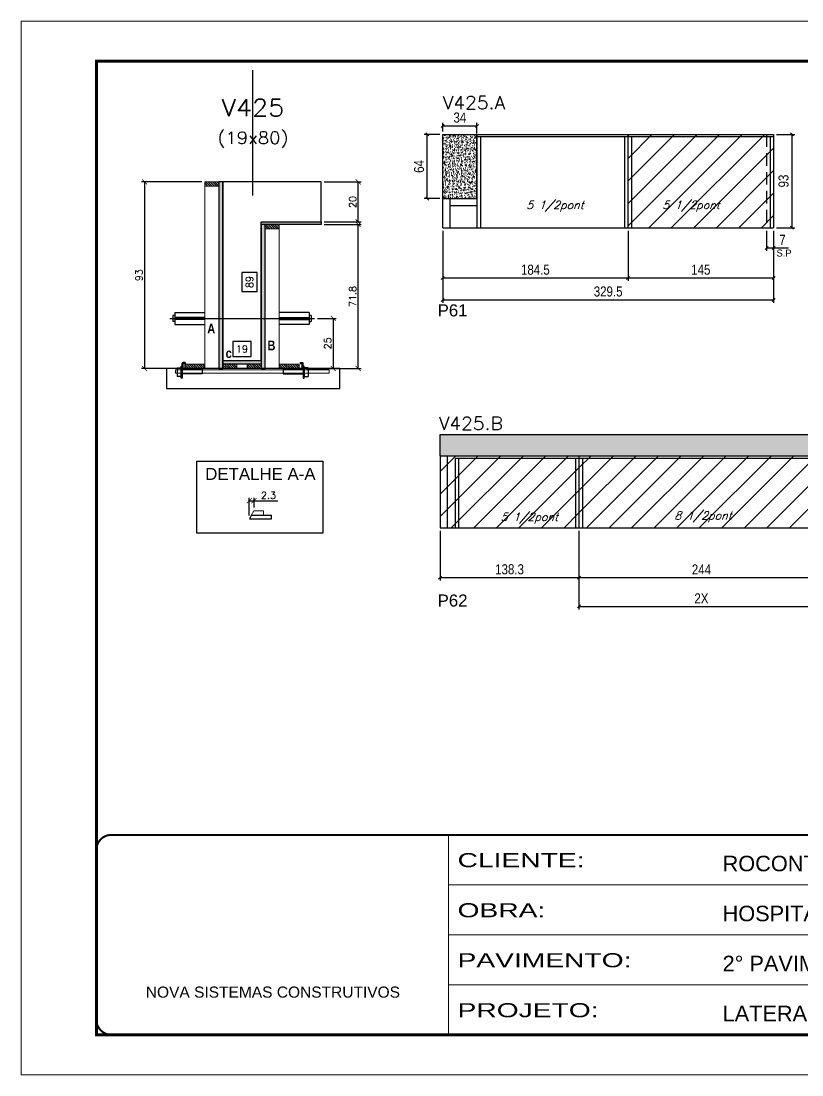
# Model space of a CAD drawing. Extents: x 137137 to 143418, y 10464 to 34486.
# Drawn here: x 138736 to 139513, y 28841 to 29891 of the extents above; entities that cross this region are included whole.
import ezdxf
from ezdxf.enums import TextEntityAlignment as Align

# ---------------------------------------------------------------- set-up
doc = ezdxf.new("R2010")
doc.units = 0
for name, pattern in [('CONTINUO', [0]), ('DASHED', [0.75, 0.5, -0.25]), ('HIDDEN', [0.375, 0.25, -0.125])]:
    doc.linetypes.add(name, pattern=pattern)
for name, color, linetype in [('5', 5, 'Continuous'), ('barrote', 251, 'Continuous'), ('COTA', 241, 'Continuous'), ('Cota Seção (2x)', 4, 'Continuous'), ('detalhes', 4, 'Continuous'), ('Painéis', 200, 'Continuous'), ('presilha', 1, 'Continuous'), ('Reaproveitamento', 251, 'Continuous'), ('SARR_2.2x7', 40, 'Continuous'), ('SARR_3.5x7', 81, 'Continuous'), ('TENSOR', 3, 'Continuous'), ('texto', 7, 'Continuous'), ('Texto de Titulo', 7, 'Continuous'), ('Texto Qtd Sarr', 242, 'Continuous')]:
    doc.layers.add(name, color=color, linetype=linetype)
for name, color, linetype, lineweight in [('CONCRETO', 251, 'Continuous', 25), ('Folhas', 255, 'Continuous', 9), ('Hachura', 251, 'Continuous', 9), ('Madeira', 126, 'Continuous', 18), ('Sarr 2.2x7', 40, 'Continuous', 9), ('SARRAFO DE PRESSAO', 251, 'DASHED', 9), ('SCO-___-LAJ', 2, 'Continuous', 0), ('Texto Seção', 7, 'Continuous', 15)]:
    doc.layers.add(name, color=color, linetype=linetype, lineweight=lineweight)
doc.styles.add('ARIAL', font='arial.ttf')
doc.styles.add('COTA TECNICA', font='techl___.ttf', dxfattribs={"height": 10})
doc.styles.add('REGUA-120', font='ROMANS.shx', dxfattribs={"height": 15})
doc.styles.add('Romans', font='romans.shx')
doc.styles.add('ROMAS860', font='ROMAS860.SHX')
doc.styles.get("Standard").update_dxf_attribs({"font": 'arial.ttf'})
doc.styles.add('TECNICA', font='techb___.ttf', dxfattribs={"height": 10})
doc.styles.add('Tecnologia', font='')
doc.styles.get('Tecnologia').set_extended_font_data('Forgotten Futurist')
doc.dimstyles.new('Cota Seção (2x)', dxfattribs={"dimtxt": 7, "dimasz": 5, "dimexe": 3, "dimexo": 3, "dimgap": 2, "dimtad": 3, "dimdec": 1, "dimlfac": 0.5, "dimzin": 12, "dimdsep": 46, "dimtxsty": 'Romans', "dimblk": 'ARCHTICK', "dimcen": 0, "dimclrd": 4, "dimclre": 4, "dimclrt": 1, "dimadec": 1, "dimazin": 3, "dimtfac": 1, "dimtdec": 1, "dimtmove": 0, "dimatfit": 3, "dimldrblk": 'OBLIQUE', "dimfxl": 1, "dimtolj": 1, "dimtzin": 12, "dimarcsym": 0})
doc.dimstyles.new('Cota Seção interna', dxfattribs={"dimtxt": 7, "dimasz": 6, "dimexe": 0.18, "dimexo": 2, "dimgap": -4, "dimtad": 3, "dimdec": 1, "dimlfac": 0.5, "dimzin": 12, "dimdsep": 46, "dimtxsty": 'Romans', "dimblk": 'ARCHTICK', "dimcen": 0.09, "dimse1": 1, "dimse2": 1, "dimsd1": 1, "dimsd2": 1, "dimclrd": 180, "dimclre": 5, "dimclrt": 1, "dimadec": 0, "dimazin": 3, "dimtfac": 1, "dimtdec": 1, "dimtofl": 0, "dimtmove": 0, "dimatfit": 3, "dimldrblk": 'ARCHTICK', "dimfxl": 1, "dimtolj": 1, "dimtzin": 0, "dimarcsym": 0})
doc.dimstyles.new('PAINEL', dxfattribs={"dimtxt": 10, "dimasz": 3, "dimexe": 3, "dimexo": 3, "dimgap": 3, "dimtad": 1, "dimdec": 1, "dimzin": 12, "dimdsep": 46, "dimtxsty": 'COTA TECNICA', "dimblk1": 'OBLIQUE', "dimblk2": 'OBLIQUE', "dimsah": 1, "dimcen": 0.9, "dimclrd": 4, "dimclre": 4, "dimclrt": 240, "dimadec": 1, "dimazin": 3, "dimtfac": 1, "dimtdec": 1, "dimtmove": 0, "dimatfit": 3, "dimfxl": 1, "dimtolj": 1, "dimtzin": 12, "dimarcsym": 0})
pattern_1 = [(45, (1680.543, 47.504), (-11.2253202, 11.2253202), [])]

# ---------------------------------------------------------------- blocks, each defined once
blk = doc.blocks.new('9999999999')
at = {"color": 30, "linetype": 'CONTINUO'}
for p, q in [((98564.6, 34230.2), (98564.6, 34429.4)), ((98564.6, 34379.6), (99584, 34379.6)), ((98564.6, 34329.8), (99488, 34329.8)), ((98564.6, 34280), (99488, 34280))]:
    blk.add_line(p, q, dxfattribs=at)
at = {"color": 30, "linetype": 'CONTINUO', "const_width": 2}
blk.add_lwpolyline([(99584, 34230.2), (99584, 34414.4, 0.414214), (99569, 34429.4), (98229, 34429.4, 0.414214), (98214, 34414.4), (98214, 34245.2, 0.414214), (98229, 34230.2), (99584, 34230.2)], format="xyb", dxfattribs=at)
at = {"layer": 'Folhas'}
blk.add_lwpolyline([(98139, 34190.2), (99624, 34190.2), (99624, 35240.2), (98139, 35240.2)], close=True, dxfattribs=at)
at = {"layer": 'Folhas', "color": 30, "const_width": 3}
blk.add_lwpolyline([(98214, 34230.2), (99584, 34230.2), (99584, 35200.2), (98214, 35200.2)], close=True, dxfattribs=at)
at = {"color": 7, "linetype": 'Continuous', "ltscale": 5, "style": 'ARIAL'}
for s, height, p in [('ROCONTEC', 15.48, (98837.7, 34393.1)), ('HOSPITAL ASSUNÇÃO', 15.483, (98837.7, 34343.3)), ('2° PAVIMENTO', 15.483, (98837.7, 34293.5)), ('NOVA SISTEMAS CONSTRUTIVOS', 11.059, (98263.2, 34267.2)), ('LATERAIS DE VIGAS', 15.483, (98837.7, 34243.7))]:
    blk.add_text(s, height=height, dxfattribs=at).set_placement(p)
at = {"layer": 'Folhas', "color": 7, "style": 'Tecnologia', "width": 1.5}
for s, p in [('CLIENTE:', (98573.7, 34397.2)), ('OBRA:', (98573.7, 34347.3)), ('PAVIMENTO:', (98573.7, 34297.5)), ('PROJETO:', (98573.7, 34247.7))]:
    blk.add_text(s, height=14, dxfattribs=at).set_placement(p)
blk = doc.blocks.new('titulo1')
at = {"layer": 'Defpoints', "color": 252, "linetype": 'HIDDEN', "ltscale": 2}
blk.add_line((0, 0), (0, 125), dxfattribs=at)
at = {"layer": 'Defpoints', "style": 'Romans', "oblique": 15}
blk.add_attdef('FOLHA', text='', height=10, dxfattribs=at).set_placement((0, 15.6), align=Align.MIDDLE_CENTER)
at = {"layer": 'Texto Qtd Sarr', "color": 3, "style": 'Romans', "oblique": 15}
for tag, height, p in [('TITULO', 17, (0, 71.4)), ('SEÇÃO', 12, (0, 41.5))]:
    blk.add_attdef(tag, text='', height=height, dxfattribs=at).set_placement(p, align=Align.MIDDLE_CENTER)
blk = doc.blocks.new('_ArchTick')
at = {"color": 0, "linetype": 'ByBlock', "const_width": 0.15}
blk.add_lwpolyline([(-0.5, -0.5), (0.5, 0.5)], dxfattribs=at)
blk = doc.blocks.new('*D123')
at = {"layer": 'COTA', "color": 4, "lineweight": -2, "transparency": 16777216}
for p, q in [((139037.8, 29688.9), (139074.5, 29688.9)), ((139071.5, 29545.3), (139071.5, 29688.9)), ((139020.2, 29545.3), (139074.5, 29545.3))]:
    blk.add_line(p, q, dxfattribs=at)
at = {"layer": 'Defpoints', "color": 0, "transparency": 16777216}
for p in [(139034.8, 29688.9), (139071.5, 29688.9), (139017.2, 29545.3)]:
    blk.add_point(p, dxfattribs=at)
at = {"layer": 'COTA', "color": 4, "lineweight": -2, "transparency": 16777216, "xscale": 5, "yscale": 5, "zscale": 5}
for p, rotation in [((139071.5, 29688.9), 90), ((139071.5, 29545.3), 270)]:
    blk.add_blockref('_ArchTick', p, dxfattribs=dict(at, rotation=rotation))
at = {"layer": 'COTA', "color": 1, "transparency": 16777216, "insert": (139066, 29617.1), "char_height": 7, "attachment_point": 5, "rotation": 90, "style": 'Romans'}
blk.add_mtext('\\A1;71.8', dxfattribs=at)
blk = doc.blocks.new('_Oblique')
at = {"color": 0, "linetype": 'ByBlock', "lineweight": -2}
blk.add_line((-0.5, -0.5), (0.5, 0.5), dxfattribs=at)
blk = doc.blocks.new('*D124')
at = {"layer": 'COTA', "color": 4, "lineweight": -2, "transparency": 16777216}
for p, q in [((139037.8, 29731.3), (139074.5, 29731.3)), ((139071.5, 29691.3), (139071.5, 29731.3)), ((139037.8, 29691.3), (139074.5, 29691.3))]:
    blk.add_line(p, q, dxfattribs=at)
at = {"layer": 'Defpoints', "color": 0, "transparency": 16777216}
for p in [(139034.8, 29731.3), (139071.5, 29731.3), (139034.8, 29691.3)]:
    blk.add_point(p, dxfattribs=at)
at = {"layer": 'COTA', "color": 4, "lineweight": -2, "transparency": 16777216, "xscale": 5, "yscale": 5, "zscale": 5}
for p, rotation in [((139071.5, 29731.3), 90), ((139071.5, 29691.3), 270)]:
    blk.add_blockref('_ArchTick', p, dxfattribs=dict(at, rotation=rotation))
at = {"layer": 'COTA', "color": 1, "transparency": 16777216, "insert": (139066, 29711.3), "char_height": 7, "attachment_point": 5, "rotation": 90, "style": 'Romans'}
blk.add_mtext('\\A1;20', dxfattribs=at)
blk = doc.blocks.new('*D125')
at = {"layer": 'Cota Seção (2x)', "color": 180, "lineweight": -2, "transparency": 16777216}
for p, q in [((138970.8, 29641), (138955.8, 29641)), ((138955.8, 29641), (138955.8, 29622)), ((138970.8, 29622), (138970.8, 29641)), ((138955.8, 29622), (138970.8, 29622))]:
    blk.add_line(p, q, dxfattribs=at)
at = {"layer": 'Defpoints', "color": 0, "transparency": 16777216}
for p in [(138974.8, 29731.3), (138974.8, 29731.3), (138974.8, 29553.3)]:
    blk.add_point(p, dxfattribs=at)
at = {"layer": 'Cota Seção (2x)', "color": 1, "transparency": 16777216, "insert": (138963.3, 29631.5), "char_height": 7, "attachment_point": 5, "rotation": 90, "style": 'Romans'}
blk.add_mtext('\\A1;89', dxfattribs=at)
blk = doc.blocks.new('PRESILHA METÁLICA 1')
at = {"layer": 'presilha'}
for p, q in [((7.5, 10.6), (7.5, 19.9)), ((12, 21), (8.6, 21)), ((9, 11.6), (9, 18.9)), ((12, 19.5), (9.6, 19.5)), ((12, 21), (12, 19.5)), ((0, 13), (6, 13)), ((0, 13), (0, 0)), ((6, 0), (0, 0)), ((6, 15.5), (7.5, 15.5)), ((6, -2.5), (6, 15.5)), ((6, 13), (6, 0)), ((7.5, 15.5), (7.5, -2.5)), ((37.5, 4.1), (7.5, 4.1)), ((37.5, 11), (9.6, 11)), ((37.5, 11), (37.5, 4.1)), ((7.5, -2.5), (6, -2.5))]:
    blk.add_line(p, q, dxfattribs=at)
for centre, radius, start, end in [((8.6, 19.9), 1.14, 90, 180), ((9.6, 18.9), 0.57, 90, 180), ((9.6, 11.6), 0.57, 180, 270)]:
    blk.add_arc(centre, radius, start, end, dxfattribs=at)
blk = doc.blocks.new('*D126')
at = {"layer": 'Cota Seção (2x)', "color": 180, "lineweight": -2, "transparency": 16777216}
for p, q in [((138964.8, 29572.3), (138946.8, 29572.3)), ((138946.8, 29572.3), (138946.8, 29557.3)), ((138964.8, 29557.3), (138964.8, 29572.3)), ((138946.8, 29557.3), (138964.8, 29557.3))]:
    blk.add_line(p, q, dxfattribs=at)
at = {"layer": 'Defpoints', "color": 0, "transparency": 16777216}
for p in [(138974.8, 29553.3), (138936.8, 29545.3), (138974.8, 29545.3)]:
    blk.add_point(p, dxfattribs=at)
at = {"layer": 'Cota Seção (2x)', "color": 1, "transparency": 16777216, "insert": (138955.8, 29564.8), "char_height": 7, "attachment_point": 5, "style": 'Romans'}
blk.add_mtext('\\A1;19', dxfattribs=at)
blk = doc.blocks.new('*D127')
at = {"layer": 'COTA', "color": 4, "lineweight": -2, "transparency": 16777216}
for p, q in [((138915.8, 29731.3), (138855.8, 29731.3)), ((138858.8, 29731.3), (138858.8, 29545.3)), ((138915.8, 29545.3), (138855.8, 29545.3))]:
    blk.add_line(p, q, dxfattribs=at)
at = {"layer": 'Defpoints', "color": 0, "transparency": 16777216}
for p in [(138918.8, 29731.3), (138858.8, 29545.3), (138918.8, 29545.3)]:
    blk.add_point(p, dxfattribs=at)
at = {"layer": 'COTA', "color": 4, "lineweight": -2, "transparency": 16777216, "xscale": 5, "yscale": 5, "zscale": 5}
for p, rotation in [((138858.8, 29731.3), 90), ((138858.8, 29545.3), 270)]:
    blk.add_blockref('_ArchTick', p, dxfattribs=dict(at, rotation=rotation))
at = {"layer": 'COTA', "color": 1, "transparency": 16777216, "insert": (138853.3, 29638.3), "char_height": 7, "attachment_point": 5, "rotation": 90, "style": 'Romans'}
blk.add_mtext('\\A1;93', dxfattribs=at)
blk = doc.blocks.new('*D128')
at = {"layer": 'COTA', "color": 4, "lineweight": -2, "transparency": 16777216}
for p, q in [((139031.1, 29595.3), (139049.7, 29595.3)), ((139046.7, 29595.3), (139046.7, 29545.3)), ((139031.1, 29545.3), (139049.7, 29545.3))]:
    blk.add_line(p, q, dxfattribs=at)
at = {"layer": 'Defpoints', "color": 0, "transparency": 16777216}
for p in [(139028.1, 29595.3), (139028.1, 29545.3), (139046.7, 29545.3)]:
    blk.add_point(p, dxfattribs=at)
at = {"layer": 'COTA', "color": 4, "lineweight": -2, "transparency": 16777216, "xscale": 5, "yscale": 5, "zscale": 5}
for p, rotation in [((139046.7, 29595.3), 90), ((139046.7, 29545.3), 270)]:
    blk.add_blockref('_ArchTick', p, dxfattribs=dict(at, rotation=rotation))
at = {"layer": 'COTA', "color": 1, "transparency": 16777216, "insert": (139041.2, 29570.3), "char_height": 7, "attachment_point": 5, "rotation": 90, "style": 'Romans'}
blk.add_mtext('\\A1;25', dxfattribs=at)
blk = doc.blocks.new('*D134')
at = {"layer": 'COTA', "color": 4, "lineweight": -2, "ltscale": 25, "transparency": 16777216}
for p, q in [((139488.3, 29778.6), (139506.5, 29778.6)), ((139503.5, 29778.6), (139503.5, 29685.6)), ((139488.3, 29685.6), (139506.5, 29685.6))]:
    blk.add_line(p, q, dxfattribs=at)
at = {"layer": 'Defpoints', "color": 0, "ltscale": 25, "transparency": 16777216}
for p in [(139485.3, 29778.6), (139485.3, 29685.6), (139503.5, 29685.6)]:
    blk.add_point(p, dxfattribs=at)
at = {"layer": 'COTA', "color": 4, "lineweight": -2, "ltscale": 25, "transparency": 16777216, "xscale": 3, "yscale": 3, "zscale": 3}
for p, rotation in [((139503.5, 29778.6), 90), ((139503.5, 29685.6), 270)]:
    blk.add_blockref('_Oblique', p, dxfattribs=dict(at, rotation=rotation))
at = {"layer": 'COTA', "color": 240, "ltscale": 25, "transparency": 16777216, "insert": (139495.2, 29732.1), "char_height": 10, "attachment_point": 5, "rotation": 90, "style": 'COTA TECNICA'}
blk.add_mtext('\\A1;93', dxfattribs=at)
blk = doc.blocks.new('*D137')
at = {"layer": 'COTA', "color": 4, "lineweight": -2, "ltscale": 25, "transparency": 16777216}
for p, q in [((139155.8, 29682.6), (139155.8, 29610.7)), ((139485.3, 29682.6), (139485.3, 29610.7)), ((139155.8, 29613.7), (139485.3, 29613.7))]:
    blk.add_line(p, q, dxfattribs=at)
at = {"layer": 'Defpoints', "color": 0, "ltscale": 25, "transparency": 16777216}
for p in [(139155.8, 29685.6), (139485.3, 29685.6), (139485.3, 29613.7)]:
    blk.add_point(p, dxfattribs=at)
at = {"layer": 'COTA', "color": 4, "lineweight": -2, "ltscale": 25, "transparency": 16777216, "xscale": 3, "yscale": 3, "zscale": 3, "rotation": 180}
blk.add_blockref('_Oblique', (139155.8, 29613.7), dxfattribs=at)
at = {"layer": 'COTA', "color": 4, "lineweight": -2, "ltscale": 25, "transparency": 16777216, "xscale": 3, "yscale": 3, "zscale": 3}
blk.add_blockref('_Oblique', (139485.3, 29613.7), dxfattribs=at)
at = {"layer": 'COTA', "color": 240, "ltscale": 25, "transparency": 16777216, "insert": (139320.5, 29622), "char_height": 10, "attachment_point": 5, "style": 'COTA TECNICA'}
blk.add_mtext('\\A1;329.5', dxfattribs=at)
blk = doc.blocks.new('*D138')
at = {"layer": 'COTA', "color": 4, "lineweight": -2, "ltscale": 25, "transparency": 16777216}
for p, q in [((139155.8, 29682.6), (139155.8, 29632.6)), ((139340.3, 29682.6), (139340.3, 29632.6)), ((139155.8, 29635.6), (139340.3, 29635.6))]:
    blk.add_line(p, q, dxfattribs=at)
at = {"layer": 'Defpoints', "color": 0, "ltscale": 25, "transparency": 16777216}
for p in [(139155.8, 29685.6), (139340.3, 29685.6), (139340.3, 29635.6)]:
    blk.add_point(p, dxfattribs=at)
at = {"layer": 'COTA', "color": 4, "lineweight": -2, "ltscale": 25, "transparency": 16777216, "xscale": 3, "yscale": 3, "zscale": 3, "rotation": 180}
blk.add_blockref('_Oblique', (139155.8, 29635.6), dxfattribs=at)
at = {"layer": 'COTA', "color": 4, "lineweight": -2, "ltscale": 25, "transparency": 16777216, "xscale": 3, "yscale": 3, "zscale": 3}
blk.add_blockref('_Oblique', (139340.3, 29635.6), dxfattribs=at)
at = {"layer": 'COTA', "color": 240, "ltscale": 25, "transparency": 16777216, "insert": (139248, 29643.7), "char_height": 10, "attachment_point": 5, "style": 'COTA TECNICA'}
blk.add_mtext('\\A1;184.5', dxfattribs=at)
blk = doc.blocks.new('*D139')
at = {"layer": 'COTA', "color": 4, "lineweight": -2, "ltscale": 25, "transparency": 16777216}
for p, q in [((139340.3, 29682.6), (139340.3, 29632.6)), ((139485.3, 29682.6), (139485.3, 29632.6)), ((139340.3, 29635.6), (139485.3, 29635.6))]:
    blk.add_line(p, q, dxfattribs=at)
at = {"layer": 'Defpoints', "color": 0, "ltscale": 25, "transparency": 16777216}
for p in [(139340.3, 29685.6), (139485.3, 29685.6), (139485.3, 29635.6)]:
    blk.add_point(p, dxfattribs=at)
at = {"layer": 'COTA', "color": 4, "lineweight": -2, "ltscale": 25, "transparency": 16777216, "xscale": 3, "yscale": 3, "zscale": 3, "rotation": 180}
blk.add_blockref('_Oblique', (139340.3, 29635.6), dxfattribs=at)
at = {"layer": 'COTA', "color": 4, "lineweight": -2, "ltscale": 25, "transparency": 16777216, "xscale": 3, "yscale": 3, "zscale": 3}
blk.add_blockref('_Oblique', (139485.3, 29635.6), dxfattribs=at)
at = {"layer": 'COTA', "color": 240, "ltscale": 25, "transparency": 16777216, "insert": (139412.8, 29643.7), "char_height": 10, "attachment_point": 5, "style": 'COTA TECNICA'}
blk.add_mtext('\\A1;145', dxfattribs=at)
blk = doc.blocks.new('*D140')
at = {"layer": 'COTA', "color": 4, "lineweight": -2, "ltscale": 25, "transparency": 16777216}
for p, q in [((139153.1, 29383.5), (139153.1, 29334)), ((139291.4, 29383.5), (139291.4, 29334)), ((139153.1, 29337), (139291.4, 29337))]:
    blk.add_line(p, q, dxfattribs=at)
at = {"layer": 'Defpoints', "color": 0, "ltscale": 25, "transparency": 16777216}
for p in [(139153.1, 29386.5), (139291.4, 29386.5), (139291.4, 29337)]:
    blk.add_point(p, dxfattribs=at)
at = {"layer": 'COTA', "color": 4, "lineweight": -2, "ltscale": 25, "transparency": 16777216, "xscale": 3, "yscale": 3, "zscale": 3, "rotation": 180}
blk.add_blockref('_Oblique', (139153.1, 29337), dxfattribs=at)
at = {"layer": 'COTA', "color": 4, "lineweight": -2, "ltscale": 25, "transparency": 16777216, "xscale": 3, "yscale": 3, "zscale": 3}
blk.add_blockref('_Oblique', (139291.4, 29337), dxfattribs=at)
at = {"layer": 'COTA', "color": 240, "ltscale": 25, "transparency": 16777216, "insert": (139222.3, 29345.2), "char_height": 10, "attachment_point": 5, "style": 'COTA TECNICA'}
blk.add_mtext('\\A1;138.3', dxfattribs=at)
blk = doc.blocks.new('*D141')
at = {"layer": 'COTA', "color": 4, "lineweight": -2, "ltscale": 25, "transparency": 16777216}
for p, q in [((139291.4, 29383.5), (139291.4, 29334)), ((139535.4, 29383.5), (139535.4, 29334)), ((139291.4, 29337), (139535.4, 29337))]:
    blk.add_line(p, q, dxfattribs=at)
at = {"layer": 'Defpoints', "color": 0, "ltscale": 25, "transparency": 16777216}
for p in [(139291.4, 29386.5), (139535.4, 29386.5), (139535.4, 29337)]:
    blk.add_point(p, dxfattribs=at)
at = {"layer": 'COTA', "color": 4, "lineweight": -2, "ltscale": 25, "transparency": 16777216, "xscale": 3, "yscale": 3, "zscale": 3, "rotation": 180}
blk.add_blockref('_Oblique', (139291.4, 29337), dxfattribs=at)
at = {"layer": 'COTA', "color": 4, "lineweight": -2, "ltscale": 25, "transparency": 16777216, "xscale": 3, "yscale": 3, "zscale": 3}
blk.add_blockref('_Oblique', (139535.4, 29337), dxfattribs=at)
at = {"layer": 'COTA', "color": 240, "ltscale": 25, "transparency": 16777216, "insert": (139413.4, 29345.1), "char_height": 10, "attachment_point": 5, "style": 'COTA TECNICA'}
blk.add_mtext('\\A1;244', dxfattribs=at)
blk = doc.blocks.new('*D144')
at = {"layer": 'COTA', "color": 4, "lineweight": -2, "ltscale": 25, "transparency": 16777216}
for p, q in [((139291.4, 29383.5), (139291.4, 29305.3)), ((139535.4, 29383.5), (139535.4, 29305.3)), ((139291.4, 29308.3), (139535.4, 29308.3))]:
    blk.add_line(p, q, dxfattribs=at)
at = {"layer": 'Defpoints', "color": 0, "ltscale": 25, "transparency": 16777216}
for p in [(139291.4, 29386.5), (139535.4, 29386.5), (139535.4, 29308.3)]:
    blk.add_point(p, dxfattribs=at)
at = {"layer": 'COTA', "color": 4, "lineweight": -2, "ltscale": 25, "transparency": 16777216, "xscale": 3, "yscale": 3, "zscale": 3, "rotation": 180}
blk.add_blockref('_Oblique', (139291.4, 29308.3), dxfattribs=at)
at = {"layer": 'COTA', "color": 4, "lineweight": -2, "ltscale": 25, "transparency": 16777216, "xscale": 3, "yscale": 3, "zscale": 3}
blk.add_blockref('_Oblique', (139535.4, 29308.3), dxfattribs=at)
at = {"layer": 'COTA', "color": 240, "ltscale": 25, "transparency": 16777216, "insert": (139413.4, 29316.3), "char_height": 10, "attachment_point": 5, "style": 'COTA TECNICA'}
blk.add_mtext('\\A1;2X', dxfattribs=at)
blk = doc.blocks.new('*D912')
at = {"layer": 'COTA', "color": 4, "lineweight": -2, "ltscale": 25, "transparency": 16777216}
for p, q in [((139478.3, 29682.6), (139478.3, 29662.4)), ((139485.3, 29682.6), (139485.3, 29662.4)), ((139478.3, 29665.4), (139485.3, 29665.4)), ((139485.3, 29665.4), (139500, 29665.4))]:
    blk.add_line(p, q, dxfattribs=at)
at = {"layer": 'Defpoints', "color": 0, "ltscale": 25, "transparency": 16777216}
for p in [(139478.3, 29685.6), (139485.3, 29685.6), (139485.3, 29665.4)]:
    blk.add_point(p, dxfattribs=at)
at = {"layer": 'COTA', "color": 4, "lineweight": -2, "ltscale": 25, "transparency": 16777216, "xscale": 3, "yscale": 3, "zscale": 3, "rotation": 180}
blk.add_blockref('_Oblique', (139478.3, 29665.4), dxfattribs=at)
at = {"layer": 'COTA', "color": 4, "lineweight": -2, "ltscale": 25, "transparency": 16777216, "xscale": 3, "yscale": 3, "zscale": 3}
blk.add_blockref('_Oblique', (139485.3, 29665.4), dxfattribs=at)
at = {"layer": 'COTA', "color": 240, "ltscale": 25, "transparency": 16777216, "insert": (139494.1, 29673.5), "char_height": 10, "attachment_point": 5, "style": 'COTA TECNICA'}
blk.add_mtext('\\A1;7', dxfattribs=at)
blk = doc.blocks.new('*D984')
at = {"layer": 'COTA', "color": 4, "lineweight": -2, "ltscale": 25, "transparency": 16777216}
for p, q in [((139152.8, 29778.6), (139137.3, 29778.6)), ((139140.3, 29714.6), (139140.3, 29778.6)), ((139152.8, 29714.6), (139137.3, 29714.6))]:
    blk.add_line(p, q, dxfattribs=at)
at = {"layer": 'Defpoints', "color": 0, "ltscale": 25, "transparency": 16777216}
for p in [(139140.3, 29778.6), (139155.8, 29778.6), (139155.8, 29714.6)]:
    blk.add_point(p, dxfattribs=at)
at = {"layer": 'COTA', "color": 4, "lineweight": -2, "ltscale": 25, "transparency": 16777216, "xscale": 3, "yscale": 3, "zscale": 3}
for p, rotation in [((139140.3, 29778.6), 90), ((139140.3, 29714.6), 270)]:
    blk.add_blockref('_Oblique', p, dxfattribs=dict(at, rotation=rotation))
at = {"layer": 'COTA', "color": 240, "ltscale": 25, "transparency": 16777216, "insert": (139132.2, 29746.6), "char_height": 10, "attachment_point": 5, "rotation": 90, "style": 'COTA TECNICA'}
blk.add_mtext('\\A1;64', dxfattribs=at)
blk = doc.blocks.new('*D985')
at = {"layer": 'COTA', "color": 4, "lineweight": -2, "ltscale": 25, "transparency": 16777216}
for p, q in [((139155.8, 29781.6), (139155.8, 29790)), ((139189.8, 29779.4), (139189.8, 29790)), ((139155.8, 29787), (139189.8, 29787))]:
    blk.add_line(p, q, dxfattribs=at)
at = {"layer": 'Defpoints', "color": 0, "ltscale": 25, "transparency": 16777216}
for p in [(139155.8, 29778.6), (139189.8, 29787), (139189.8, 29776.4)]:
    blk.add_point(p, dxfattribs=at)
at = {"layer": 'COTA', "color": 4, "lineweight": -2, "ltscale": 25, "transparency": 16777216, "xscale": 3, "yscale": 3, "zscale": 3, "rotation": 180}
blk.add_blockref('_Oblique', (139155.8, 29787), dxfattribs=at)
at = {"layer": 'COTA', "color": 4, "lineweight": -2, "ltscale": 25, "transparency": 16777216, "xscale": 3, "yscale": 3, "zscale": 3}
blk.add_blockref('_Oblique', (139189.8, 29787), dxfattribs=at)
at = {"layer": 'COTA', "color": 240, "ltscale": 25, "transparency": 16777216, "insert": (139172.8, 29795.3), "char_height": 10, "attachment_point": 5, "style": 'COTA TECNICA'}
blk.add_mtext('\\A1;34', dxfattribs=at)
blk = doc.blocks.new('*D987')
at = {"layer": 'COTA', "color": 4, "lineweight": -2, "transparency": 16777216}
for p, q in [((138963.1, 29398.7), (138963.1, 29416.6)), ((138963.1, 29413.6), (138967.8, 29413.6)), ((138967.8, 29406.7), (138967.8, 29416.6)), ((138967.8, 29413.6), (138991.4, 29413.6))]:
    blk.add_line(p, q, dxfattribs=at)
at = {"layer": 'Defpoints', "color": 0, "transparency": 16777216}
for p in [(138967.8, 29413.6), (138967.8, 29403.7), (138963.1, 29395.7)]:
    blk.add_point(p, dxfattribs=at)
at = {"layer": 'COTA', "color": 4, "lineweight": -2, "transparency": 16777216, "xscale": 5, "yscale": 5, "zscale": 5, "rotation": 180}
blk.add_blockref('_ArchTick', (138963.1, 29413.6), dxfattribs=at)
at = {"layer": 'COTA', "color": 4, "lineweight": -2, "transparency": 16777216, "xscale": 5, "yscale": 5, "zscale": 5}
blk.add_blockref('_ArchTick', (138967.8, 29413.6), dxfattribs=at)
at = {"layer": 'COTA', "color": 1, "transparency": 16777216, "insert": (138982.1, 29419.1), "char_height": 7, "attachment_point": 5, "style": 'Romans'}
blk.add_mtext('\\A1;2.3', dxfattribs=at)

msp = doc.modelspace()

# ---------------------------------------------------------------- hatches: boundary and pattern name
at = {"layer": 'COTA', "linetype": 'ByBlock'}
h = msp.add_hatch(dxfattribs=at)
h.set_pattern_fill('AR-CONC', color=256, scale=0.03)
h.set_pattern_definition([(50, (1575.5546, -4e-12), (5.46554007, -0.47817257), [0.5715, -6.2865]), (355, (1575.5546, -4e-12), (-1.05730264, 5.73170536), [0.4572, -5.02921753]), (100.4514447, (1576.01, -0.04), (4.40823741, 5.25353256), [0.48570026, -5.34270734]), (46.1842, (1575.5546, 1.524), (8.13237123, -1.26126984), [0.85725, -9.42975]), (96.6355576, (1576.232, 1.419), (7.122124, 7.42278374), [0.7285507, -8.01406824]), (351.184151, (1575.555, 1.524), (7.122124, 7.42278374), [0.685799, -7.54379196]), (21, (1576.3166, 1.143), (4.54843174, -3.06795595), [0.5715, -6.2865]), (326, (1576.3166, 1.143), (1.85406085, 5.52563898), [0.4572, -5.0292]), (71.451445, (1576.6956, 0.8873), (6.40249258, 2.45768307), [0.48570026, -5.34269813]), (37.5, (1575.5546, -4e-12), (0.092658098, 2.536651166), [0, -4.96824, 0, -5.1054, 0, -5.04825]), (7.5, (1575.5546, -4e-12), (2.004589875, 3.005417245), [0, -2.91084, 0, -4.85394, 0, -1.92405]), (327.5, (1573.8553, -4e-12), (4.067717855, -0.17186232), [0, -1.905, 0, -5.9436, 0, -7.8867]), (317.5, (1573.0933, -4e-12), (4.44387544, 0.76279473), [0, -2.4765, 0, -3.94716, 0, -5.6007])])
h.paths.add_polyline_path([(139189.78, 29778.56), (139189.78, 29778.56), (139155.78, 29778.56), (139155.78, 29714.56), (139189.78, 29714.56)])
h = msp.add_hatch(dxfattribs=at)
h.set_pattern_fill('AR-CONC', color=256, scale=0.03)
h.set_pattern_definition([(50, (1680.543, 47.5036), (5.46554007, -0.47817257), [0.5715, -6.2865]), (355, (1680.543, 47.5036), (-1.05730264, 5.73170536), [0.4572, -5.02921753]), (100.4514447, (1680.9986, 47.4637), (4.40823741, 5.25353256), [0.48570026, -5.34270734]), (46.1842, (1680.543, 49.0276), (8.13237123, -1.26126984), [0.85725, -9.42975]), (96.6355576, (1681.221, 48.9225), (7.122124, 7.42278374), [0.7285507, -8.01406824]), (351.184151, (1680.543, 49.0276), (7.122124, 7.42278374), [0.685799, -7.54379196]), (21, (1681.305, 48.6466), (4.54843174, -3.06795595), [0.5715, -6.2865]), (326, (1681.305, 48.6466), (1.85406085, 5.52563898), [0.4572, -5.0292]), (71.451445, (1681.684, 48.391), (6.40249258, 2.45768307), [0.48570026, -5.34269813]), (37.5, (1680.5431, 47.5036), (0.092658098, 2.536651166), [0, -4.96824, 0, -5.1054, 0, -5.04825]), (7.5, (1680.543, 47.5036), (2.004589875, 3.005417245), [0, -2.91084, 0, -4.85394, 0, -1.92405]), (327.5, (1678.8439, 47.5036), (4.067717855, -0.17186232), [0, -1.905, 0, -5.9436, 0, -7.8867]), (317.5, (1678.082, 47.5036), (4.44387544, 0.76279473), [0, -2.4765, 0, -3.94716, 0, -5.6007])])
h.paths.add_polyline_path([(139779.43, 29458.32), (139779.43, 29479.52), (139153.11, 29479.52), (139153.11, 29458.32)])
at = {"layer": 'Hachura'}
h = msp.add_hatch(dxfattribs=at)
h.set_pattern_fill('ANSI31', color=256, scale=0.5, angle=270, style=0)
h.set_pattern_definition([(315, (161824.639, 21423.6455), (1.12253202, 1.12253202), [])])
h.paths.add_polyline_path([(138918.82, 29726.89), (138918.82, 29731.29), (138932.82, 29731.29), (138932.82, 29726.89)])
h = msp.add_hatch(color=256, dxfattribs=at)
h.dxf.hatch_style = 1
h.paths.add_polyline_path([(138936.82, 29731.29), (138932.82, 29731.29), (138932.82, 29545.29), (138936.82, 29545.29)])
h = msp.add_hatch(color=256, dxfattribs=at)
h.dxf.hatch_style = 1
h.paths.add_polyline_path([(138974.82, 29688.89), (138974.82, 29691.29), (139034.82, 29691.29), (139034.82, 29688.89)])
h = msp.add_hatch(color=256, dxfattribs=at)
h.dxf.hatch_style = 1
h.paths.add_polyline_path([(138978.82, 29688.89), (138974.82, 29688.89), (138974.82, 29545.29), (138978.82, 29545.29)])
h = msp.add_hatch(dxfattribs=at)
h.set_pattern_fill('ANSI31', color=256, scale=0.5, angle=270, style=0)
h.set_pattern_definition([(315, (161884.639, 21381.2455), (1.12253202, 1.12253202), [])])
h.paths.add_polyline_path([(138978.82, 29684.49), (138978.82, 29688.89), (138992.82, 29688.89), (138992.82, 29684.49)])
h = msp.add_hatch(dxfattribs=at)
h.set_pattern_fill('ANSI31', color=256, scale=0.5, angle=270, style=0)
h.set_pattern_definition([(315, (161790.639, 21315.6455), (1.12253202, 1.12253202), [])])
h.paths.add_polyline_path([(138918.82, 29545.29), (138918.82, 29549.69), (138898.82, 29549.69), (138898.82, 29545.29)])
h = msp.add_hatch(color=256, dxfattribs=at)
h.dxf.hatch_style = 1
h.paths.add_polyline_path([(138936.82, 29549.69), (138936.82, 29553.29), (138974.82, 29553.29), (138974.82, 29549.69)])
h = msp.add_hatch(dxfattribs=at)
h.set_pattern_fill('ANSI31', color=256, scale=0.5, angle=270, style=0)
h.set_pattern_definition([(315, (161893.4411, 21315.6455), (1.12253202, 1.12253202), [])])
h.paths.add_polyline_path([(138936.82, 29545.29), (138936.82, 29549.69), (138950.82, 29549.69), (138950.82, 29545.29)])
h = msp.add_hatch(dxfattribs=at)
h.set_pattern_fill('ANSI31', color=256, scale=0.5, angle=270, style=0)
h.set_pattern_definition([(315, (161893.439, 21315.6455), (1.12253202, 1.12253202), [])])
h.paths.add_polyline_path([(138974.82, 29545.29), (138974.82, 29549.69), (138960.82, 29549.69), (138960.82, 29545.29)])
h = msp.add_hatch(dxfattribs=at)
h.set_pattern_fill('ANSI31', color=256, scale=0.5, angle=270, style=0)
h.set_pattern_definition([(315, (161884.639, 21315.6455), (1.12253202, 1.12253202), [])])
h.paths.add_polyline_path([(139012.82, 29545.29), (139012.82, 29549.69), (138992.82, 29549.69), (138992.82, 29545.29)])
at = {"layer": 'Reaproveitamento', "ltscale": 25}
h = msp.add_hatch(dxfattribs=at)
h.set_pattern_fill('ANSI31', color=256, scale=5)
h.set_pattern_definition([(45, (1575.555, -4e-12), (-11.2253202, 11.2253202), [])])
h.paths.add_polyline_path([(139340.28, 29778.56), (139340.28, 29685.56), (139485.28, 29685.56), (139485.28, 29778.56)])
h.paths.add_polyline_path([(139366.71, 29698.94), (139434.33, 29698.94), (139439.83, 29714.92), (139372.21, 29714.92)], flags=24)
h = msp.add_hatch(dxfattribs=at)
h.set_pattern_fill('ANSI31', color=256, scale=5)
h.set_pattern_definition(pattern_1)
h.paths.add_polyline_path([(139153.11, 29458.32), (139153.11, 29415.52), (139153.11, 29386.52), (139291.41, 29386.52), (139291.41, 29458.32)])
h = msp.add_hatch(dxfattribs=at)
h.set_pattern_fill('ANSI31', color=256, scale=5)
h.set_pattern_definition(pattern_1)
h.paths.add_polyline_path([(139291.41, 29458.32), (139291.41, 29386.52), (139535.41, 29386.52), (139535.41, 29458.32)])

# ---------------------------------------------------------------- linework, layer by layer
at = {"ltscale": 3}
for p, q in [((138888.82, 29601.26), (138888.82, 29589.26)), ((138888.82, 29601.26), (138918.82, 29601.26)), ((139022.82, 29601.26), (138992.82, 29601.26)), ((139022.82, 29601.26), (139022.82, 29589.26)), ((138886.82, 29598.26), (138886.82, 29592.26)), ((138888.82, 29598.26), (138886.82, 29598.26)), ((138888.82, 29592.26), (138886.82, 29592.26)), ((138918.82, 29596.26), (138888.82, 29596.26)), ((138918.82, 29594.26), (138888.82, 29594.26)), ((138888.82, 29589.26), (138918.82, 29589.26)), ((138992.82, 29596.26), (139022.82, 29596.26)), ((138992.82, 29594.26), (139022.82, 29594.26)), ((139022.82, 29589.26), (138992.82, 29589.26)), ((139024.82, 29598.26), (139022.82, 29598.26)), ((139022.82, 29592.26), (139024.82, 29592.26)), ((139024.82, 29598.26), (139024.82, 29592.26))]:
    msp.add_line(p, q, dxfattribs=at)
at = {"ltscale": 25}
msp.add_lwpolyline([(138910.92, 29452.92), (139036.26, 29452.92), (139036.26, 29381.35), (138910.92, 29381.35)], close=True, dxfattribs=at)
at = {"layer": 'barrote'}
msp.add_lwpolyline([(138880.46, 29525.29), (139053.42, 29525.29), (139053.42, 29545.29), (138880.46, 29545.29)], close=True, dxfattribs=at)
at = {"layer": 'CONCRETO'}
msp.add_lwpolyline([(138974.82, 29691.29), (139034.82, 29691.29), (139034.82, 29731.29), (138974.82, 29731.29), (138974.82, 29731.29), (138936.82, 29731.29), (138936.82, 29549.69), (138936.82, 29549.69), (138936.82, 29553.29), (138974.82, 29553.29)], close=True, dxfattribs=at)
at = {"layer": 'COTA', "linetype": 'ByBlock'}
for p, q in [((139155.78, 29778.56), (139189.78, 29778.56)), ((139155.78, 29714.56), (139155.78, 29778.56)), ((139153.11, 29479.52), (139779.43, 29479.52)), ((139153.11, 29458.32), (139153.11, 29479.52))]:
    msp.add_line(p, q, dxfattribs=at)
at = {"layer": 'Madeira'}
for points in [[(138918.82, 29726.89), (138918.82, 29731.29), (138932.82, 29731.29), (138932.82, 29726.89)], [(138918.82, 29731.29), (138932.82, 29731.29), (138932.82, 29545.29), (138918.82, 29545.29)], [(138978.82, 29684.49), (138978.82, 29688.89), (138992.82, 29688.89), (138992.82, 29684.49)], [(138978.82, 29688.89), (138992.82, 29688.89), (138992.82, 29545.29), (138978.82, 29545.29)], [(138918.82, 29545.29), (138918.82, 29549.69), (138898.82, 29549.69), (138898.82, 29545.29)], [(138936.82, 29545.29), (138936.82, 29549.69), (138950.82, 29549.69), (138950.82, 29545.29)], [(138974.82, 29545.29), (138974.82, 29549.69), (138960.82, 29549.69), (138960.82, 29545.29)], [(139012.82, 29545.29), (139012.82, 29549.69), (138992.82, 29549.69), (138992.82, 29545.29)]]:
    msp.add_lwpolyline(points, close=True, dxfattribs=at)
at = {"layer": 'Painéis', "ltscale": 25}
for p, q in [((139189.78, 29714.56), (139189.78, 29778.56)), ((139189.78, 29778.56), (139485.28, 29778.56)), ((139340.28, 29685.56), (139340.28, 29778.56)), ((139485.28, 29778.56), (139485.28, 29685.56)), ((139155.78, 29685.56), (139155.78, 29714.56)), ((139155.78, 29714.56), (139189.78, 29714.56)), ((139155.78, 29685.56), (139485.28, 29685.56)), ((139153.11, 29458.32), (139153.11, 29415.52)), ((139291.41, 29458.32), (139291.41, 29386.52)), ((139153.11, 29415.52), (139153.11, 29386.52))]:
    msp.add_line(p, q, dxfattribs=at)
at = {"layer": 'Painéis'}
for p, q in [((139153.11, 29458.32), (139779.43, 29458.32)), ((139153.11, 29415.52), (139153.11, 29415.52)), ((138964.93, 29398.77), (138963.13, 29395.65)), ((138963.13, 29395.65), (138985.13, 29395.65)), ((138965.21, 29399.25), (138985.13, 29399.25)), ((138985.13, 29395.65), (138985.13, 29399.25)), ((138985.13, 29395.65), (138985.13, 29399.25)), ((139153.11, 29386.52), (139153.11, 29386.52)), ((139153.11, 29386.52), (139779.43, 29386.52))]:
    msp.add_line(p, q, dxfattribs=at)
for points in [[(138936.82, 29731.29), (138932.82, 29731.29), (138932.82, 29545.29), (138936.82, 29545.29)], [(138974.82, 29688.89), (138974.82, 29691.29), (139034.82, 29691.29), (139034.82, 29688.89)], [(138978.82, 29688.89), (138974.82, 29688.89), (138974.82, 29545.29), (138978.82, 29545.29)], [(138936.82, 29549.69), (138936.82, 29553.29), (138974.82, 29553.29), (138974.82, 29549.69)]]:
    msp.add_lwpolyline(points, close=True, dxfattribs=at)
at = {"layer": 'Sarr 2.2x7'}
for p, q in [((138964.93, 29398.77), (138967.75, 29403.65)), ((138967.75, 29403.65), (138977.13, 29403.65)), ((138977.13, 29403.65), (138977.13, 29399.25))]:
    msp.add_line(p, q, dxfattribs=at)
at = {"layer": 'SARR_2.2x7', "linetype": 'HIDDEN', "ltscale": 50}
msp.add_line((139478.28, 29778.56), (139478.28, 29685.56), dxfattribs=at)
at = {"layer": 'SARR_2.2x7', "linetype": 'Continuous'}
for p, q in [((139189.78, 29776.36), (139340.28, 29776.36)), ((139340.28, 29776.36), (139485.28, 29776.36)), ((139162.78, 29714.56), (139162.78, 29685.56)), ((139162.78, 29707.56), (139189.78, 29707.56)), ((139189.78, 29714.56), (139189.78, 29707.56)), ((139160.11, 29458.32), (139160.11, 29386.52)), ((139168.11, 29456.12), (139291.41, 29456.12)), ((139291.41, 29456.12), (139535.41, 29456.12))]:
    msp.add_line(p, q, dxfattribs=at)
at = {"layer": 'SARR_3.5x7'}
for p, q in [((139189.78, 29778.56), (139189.78, 29685.56)), ((139193.28, 29776.36), (139193.28, 29685.56)), ((139336.78, 29776.36), (139336.78, 29685.56)), ((139343.78, 29776.36), (139343.78, 29685.56)), ((139481.78, 29776.36), (139481.78, 29685.56)), ((139168.11, 29456.12), (139168.11, 29386.52)), ((139171.61, 29456.12), (139171.61, 29386.52)), ((139287.91, 29456.12), (139287.91, 29386.52)), ((139294.91, 29456.12), (139294.91, 29386.52))]:
    msp.add_line(p, q, dxfattribs=at)
at = {"layer": 'SCO-___-LAJ', "color": 1}
msp.add_lwpolyline([(138889.46, 29543.96), (139042.76, 29543.96), (139042.76, 29540.76), (138889.46, 29540.76)], close=True, dxfattribs=at)
at = {"layer": 'TENSOR', "linetype": 'HIDDEN', "ltscale": 0.5}
msp.add_line((138883.82, 29595.26), (139028.12, 29595.26), dxfattribs=at)

# ---------------------------------------------------------------- block references
at = {"layer": 'presilha', "yscale": 0.6666666666666666, "zscale": 0.6666666666666666, "rotation": 359.9999999998245}
for p, xscale in [((138891.24, 29537.32), 0.6666666666666666), ((139021.69, 29537.32), -0.6666666666666666)]:
    msp.add_blockref('PRESILHA METÁLICA 1', p, dxfattribs=dict(at, xscale=xscale))
at = {"layer": 'SARRAFO DE PRESSAO', "color": 6, "linetype": 'ByBlock'}
msp.add_blockref('9999999999', (40596.81, -5348.73), dxfattribs=at)
at = {"layer": 'Texto Seção'}
ref = msp.add_blockref('titulo1', (138966.69, 29717.71), dxfattribs=at)
ref.add_attrib('TITULO', 'V425', dxfattribs={"layer": 'Texto de Titulo', "color": 7, "height": 17, "style": 'Romans', "width": 1.1}).set_placement((138966.69, 29805.21), align=Align.MIDDLE_CENTER)
ref.add_attrib('SEÇÃO', '(19x80)', dxfattribs={"layer": 'Texto de Titulo', "color": 7, "height": 12, "style": 'Romans', "width": 1.1}).set_placement((138966.69, 29775.21), align=Align.MIDDLE_CENTER)

# ---------------------------------------------------------------- texts
at = {"layer": '5', "linetype": 'Continuous'}
for s, p in [('P61', (139150.63, 29597.25)), ('P62', (139150.63, 29308.15))]:
    msp.add_text(s, height=12, rotation=0.00004, dxfattribs=at).set_placement(p)
at = {"layer": '5', "color": 7, "linetype": 'Continuous'}
msp.add_text('DETALHE A-A', height=12, rotation=359.99996, dxfattribs=at).set_placement((138919.18, 29434.29))
at = {"layer": 'detalhes', "style": 'TECNICA'}
for s, p in [('A', (138921.21, 29580.32)), ('B', (138981.18, 29563.48)), ('c', (138939.54, 29555.78))]:
    msp.add_text(s, height=9.6, rotation=360, dxfattribs=at).set_placement(p)
at = {"layer": 'texto', "color": 2, "char_height": 8, "attachment_point": 5, "style": 'Romans'}
for s, insert in [('{\\Q19;\\C256;5 1/2pont}', (139267.53, 29706.93)), ('{\\Q19;\\C256;5 1/2pont}', (139403.08, 29706.93)), ('{\\Q19;\\C256;5 1/2pont}', (139241.95, 29396.15)), ('{\\Q19;\\C256;8 1/2pont}', (139415, 29397.5))]:
    msp.add_mtext(s, dxfattribs=dict(at, insert=insert))
at = {"layer": 'texto', "color": 4, "insert": (139495.65, 29660.32), "char_height": 7, "attachment_point": 5, "style": 'ROMAS860'}
msp.add_mtext('S.P', dxfattribs=at)
at = {"layer": 'Texto Seção', "style": 'REGUA-120', "width": 1.05}
for s, p in [('V425.A', (139155.76, 29803.74)), ('V425.B', (139151.82, 29484.13))]:
    msp.add_text(s, height=13, dxfattribs=at).set_placement(p)

# ---------------------------------------------------------------- dimensions: what is measured, and where the dimension line sits
at = {"layer": 'COTA', "ltscale": 25}
for base, p1, p2, picture, middle in [((139189.78, 29787.05), (139155.78, 29778.56), (139189.78, 29776.36), '*D985', (139172.78, 29795.26)), ((139485.28, 29613.75), (139155.78, 29685.56), (139485.28, 29685.56), '*D137', (139320.53, 29622)), ((139340.28, 29635.56), (139155.78, 29685.56), (139340.28, 29685.56), '*D138', (139248.03, 29643.69)), ((139485.28, 29665.44), (139478.28, 29685.56), (139485.28, 29685.56), '*D912', (139494.14, 29673.51)), ((139291.41, 29337), (139153.11, 29386.52), (139291.41, 29386.52), '*D140', (139222.26, 29345.25))]:
    dim = msp.add_linear_dim(base=base, p1=p1, p2=p2, dimstyle='PAINEL', dxfattribs=at)
    dim.commit()
    dim.dimension.update_dxf_attribs({"geometry": picture, "text_midpoint": middle})
for base, p1, p2, picture, middle in [((139140.31, 29778.56), (139155.78, 29714.56), (139155.78, 29778.56), '*D984', (139132.21, 29746.56)), ((139503.46, 29685.56), (139485.28, 29778.56), (139485.28, 29685.56), '*D134', (139495.21, 29732.06))]:
    dim = msp.add_linear_dim(base=base, p1=p1, p2=p2, angle=90, dimstyle='PAINEL', dxfattribs=at)
    dim.commit()
    dim.dimension.update_dxf_attribs({"geometry": picture, "text_midpoint": middle})
at = {"layer": 'COTA'}
for base, p1, p2, picture, middle in [((138858.85, 29545.29), (138918.82, 29731.29), (138918.82, 29545.29), '*D127', (138853.35, 29638.29)), ((139071.54, 29731.29), (139034.82, 29691.29), (139034.82, 29731.29), '*D124', (139066.04, 29711.29)), ((139071.54, 29688.89), (139017.22, 29545.29), (139034.82, 29688.89), '*D123', (139066.04, 29617.09)), ((139046.68, 29545.29), (139028.12, 29595.26), (139028.12, 29545.29), '*D128', (139041.18, 29570.27))]:
    dim = msp.add_linear_dim(base=base, p1=p1, p2=p2, angle=90, dimstyle='Cota Seção (2x)', dxfattribs=at)
    dim.commit()
    dim.dimension.update_dxf_attribs({"geometry": picture, "text_midpoint": middle})
at = {"layer": 'COTA', "ltscale": 25}
for base, p1, p2, picture, middle in [((139485.28, 29635.56), (139340.28, 29685.56), (139485.28, 29685.56), '*D139', (139412.78, 29643.67)), ((139535.41, 29337), (139291.41, 29386.52), (139535.41, 29386.52), '*D141', (139413.41, 29345.08))]:
    dim = msp.add_linear_dim(base=base, p1=p1, p2=p2, dimstyle='PAINEL', override={"dimtmove": 1}, dxfattribs=at)
    dim.commit()
    dim.dimension.update_dxf_attribs({"geometry": picture, "text_midpoint": middle})
at = {"layer": 'COTA'}
dim = msp.add_linear_dim(base=(138967.75, 29413.64), p1=(138963.13, 29395.65), p2=(138967.75, 29403.65), dimstyle='Cota Seção (2x)', dxfattribs=at)
dim.commit()
dim.dimension.update_dxf_attribs({"geometry": '*D987', "text_midpoint": (138982.09, 29419.14)})
at = {"layer": 'COTA', "ltscale": 25}
dim = msp.add_linear_dim(base=(139535.41, 29308.26), p1=(139291.41, 29386.52), p2=(139535.41, 29386.52), text='2X', dimstyle='PAINEL', dxfattribs=at)
dim.commit()
dim.dimension.update_dxf_attribs({"geometry": '*D144', "text_midpoint": (139413.41, 29316.32)})
at = {"layer": 'Cota Seção (2x)'}
dim = msp.add_linear_dim(base=(138974.82, 29731.29), p1=(138974.82, 29553.29), p2=(138974.82, 29731.29), angle=90, dimstyle='Cota Seção interna', dxfattribs=at)
dim.commit()
dim.dimension.update_dxf_attribs({"geometry": '*D125', "text_midpoint": (138974.82, 29631.49), "dimtype": 160})
dim = msp.add_linear_dim(base=(138974.82, 29553.29), p1=(138936.82, 29545.29), p2=(138974.82, 29545.29), dimstyle='Cota Seção interna', dxfattribs=at)
dim.commit()
dim.dimension.update_dxf_attribs({"geometry": '*D126', "text_midpoint": (138955.82, 29553.29), "dimtype": 160})

doc.saveas('drawing.dxf')
